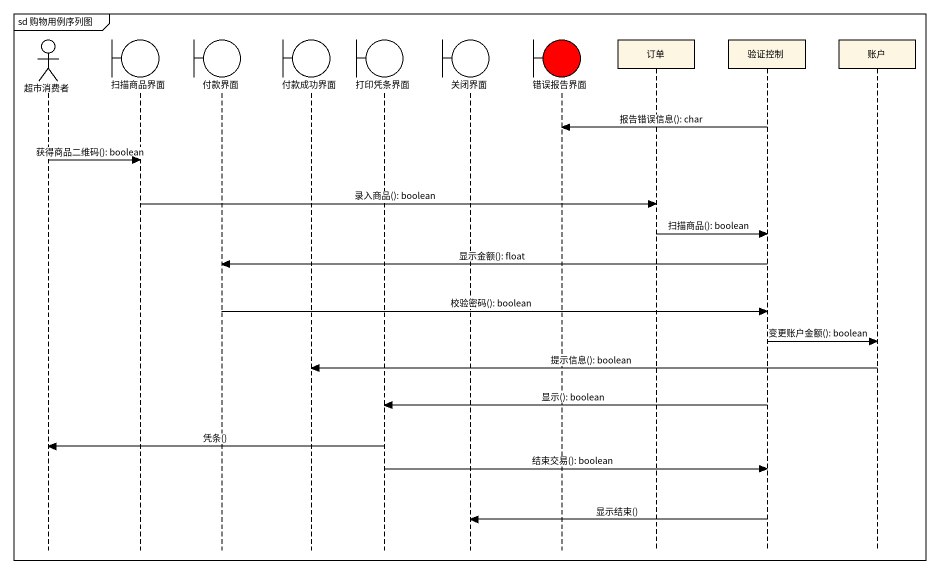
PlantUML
@startuml
mainframe sd 购物用例序列图
hide footbox
actor 超市消费者
boundary 扫描商品界面
boundary 付款界面
boundary 付款成功界面
boundary 打印凭条界面
boundary 关闭界面
boundary 错误报告界面 #FF0000
participant 订单
participant 验证控制
participant 账户

验证控制 -> 错误报告界面 : 报告错误信息(): char
超市消费者 -> 扫描商品界面 : 获得商品二维码(): boolean
扫描商品界面 -> 订单 : 录入商品(): boolean
订单 -> 验证控制 : 扫描商品(): boolean
验证控制 -> 付款界面 : 显示金额(): float
付款界面 -> 验证控制 : 校验密码(): boolean
验证控制 -> 账户 : 变更账户金额(): boolean
账户 -> 付款成功界面 : 提示信息(): boolean
验证控制 -> 打印凭条界面 : 显示(): boolean
打印凭条界面 -> 超市消费者 : 凭条()
打印凭条界面 -> 验证控制 : 结束交易(): boolean
验证控制 -> 关闭界面 : 显示结束()
@enduml
